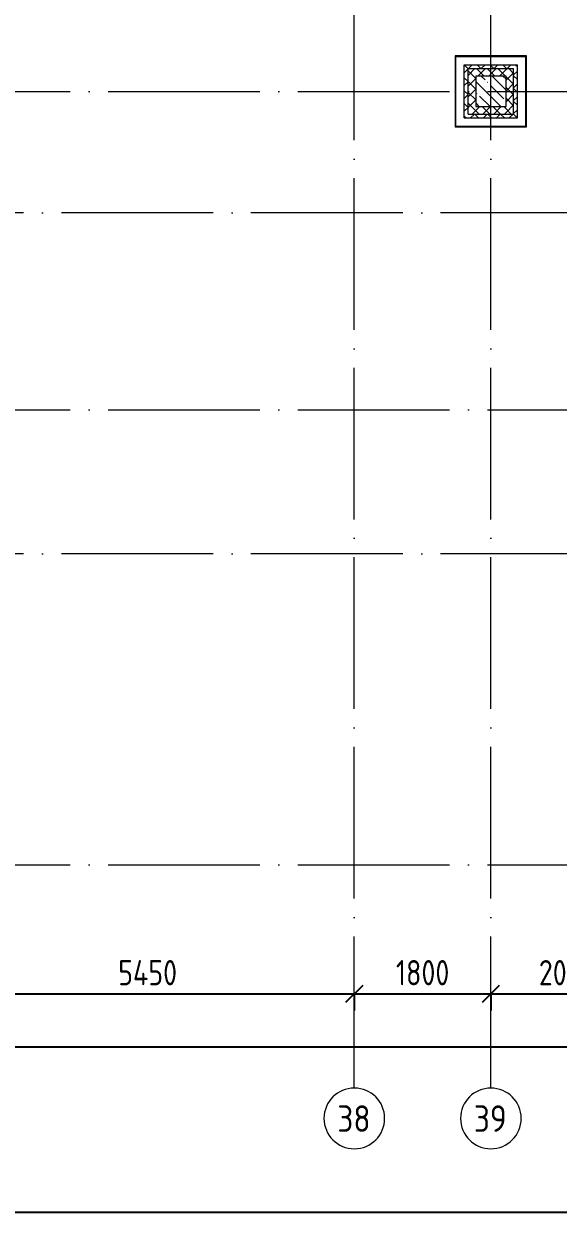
# Model space of a CAD drawing. Header units: millimetres. Extents: x -68946 to 690821, y -552984 to 293768.
# Drawn here: x 138630 to 145676, y -4557 to 11116 of the extents above; entities that cross this region are included whole.
import ezdxf

# ---------------------------------------------------------------- set-up
doc = ezdxf.new("R2010")
doc.units = ezdxf.units.MM
doc.linetypes.add('ADSK_Линия сетки', pattern=[2500, 2000, -250, 0, -250])
doc.layers.get('Defpoints').update_dxf_attribs({"color": 250})
for name, color, linetype, lineweight in [('A-____-____-DIMS', 250, 'Continuous', 9), ('A-WALL-____-MCUT', 250, 'Continuous', 13), ('A-WALL-____-PATT', 250, 'Continuous', 13), ('A-WALL-FNSH-MCUT', 250, 'Continuous', 13), ('S-COLS-____-MCUT', 250, 'Continuous', 25), ('S-COLS-____-OTLN', 250, 'Continuous', 9), ('S-GRID-____-IDEN', 250, 'Continuous', 9), ('S-GRID-____-OTLN', 250, 'Continuous', 9)]:
    doc.layers.add(name, color=color, linetype=linetype, lineweight=lineweight)
doc.styles.add('GOST Common', font='', dxfattribs={"width": 0.9, "height": 350})
doc.styles.get("Standard").update_dxf_attribs({"font": 'ГОСТ тип А.ttf'})
doc.styles.get('GOST Common').set_extended_font_data('GOST Common')
doc.dimstyles.new('А3', dxfattribs={"dimtxt": 333, "dimasz": 222, "dimexe": 222, "dimexo": 111, "dimgap": 111, "dimtad": 1, "dimtoh": 1, "dimdec": 0, "dimrnd": 0.0015, "dimzin": 0, "dimdsep": 46, "dimtxsty": 'Standard', "dimblk": 'OBLIQUE', "dimcen": 0, "dimclrd": 7, "dimclre": 7, "dimclrt": 7, "dimadec": 0, "dimazin": 0, "dimtfac": 1, "dimtdec": 0, "dimtofl": 0, "dimtmove": 0, "dimatfit": 3, "dimfxl": 1, "dimtolj": 1, "dimtzin": 0, "dimarcsym": 0})
pattern_1 = [(45, (12287.91, -0.0006), (-70.71068, 70.71068), []), (135, (12287.91, -0.0006), (-70.71068, -70.71068), [])]
pattern_2 = [(135, (12287.91, -0.0006), (-84.85281, -84.85281), []), (225, (12287.91, -0.0006), (84.85281, -84.85281), [])]

# ---------------------------------------------------------------- blocks, each defined once
blk = doc.blocks.new('BSC_Колонна _Прямоугольная - 400x400-V70-АР1_Маркировочный план 1 этажа С2и3')
at = {"layer": 'S-COLS-____-OTLN', "lineweight": 5}
h = blk.add_hatch(dxfattribs=at)
h.set_pattern_fill('FP_106', color=256, style=0, pattern_type=2)
h.set_pattern_definition([(135, (-132499.98, -10225), (-142.56192, -142.56192), []), (135, (-132357.42, -10225), (-142.56192, -142.56192), [252.016, -50.403, 3.353, -47.05])])
h.paths.add_polyline_path([(-200, -200), (200, -200), (200, 200), (-200, 200)])
at = {"layer": 'S-COLS-____-MCUT', "lineweight": 5}
for p, q in [((200, 200), (-200, 200)), ((-200, 200), (-200, -200)), ((200, -200), (200, 200)), ((-200, -200), (200, -200))]:
    blk.add_line(p, q, dxfattribs=at)
blk = doc.blocks.new('Ось сетки - Круг_Ø8 мм-39983606-АР1_Маркировочный план 1 этажа С2и3')
at = {"layer": 'S-GRID-____-IDEN'}
for start, end in [(360, 180), (180, 360)]:
    blk.add_arc((0, 0), 4, start, end, dxfattribs=at)
blk = doc.blocks.new('_Oblique')
at = {"color": 0, "linetype": 'ByBlock', "lineweight": -2}
blk.add_line((-0.5, -0.5), (0.5, 0.5), dxfattribs=at)
blk = doc.blocks.new('*D2539')
at = {"layer": 'A-____-____-DIMS', "color": 7, "lineweight": -2, "transparency": 16777216}
for p, q in [((137538, -1676), (142988, -1676)), ((137538, -1687), (137538, -1898)), ((142988, -1687), (142988, -1898))]:
    blk.add_line(p, q, dxfattribs=at)
at = {"layer": 'Defpoints', "color": 0, "lineweight": 30, "transparency": 16777216}
for p in [(137538, -1576), (142988, -1576), (142988, -1676)]:
    blk.add_point(p, dxfattribs=at)
at = {"layer": 'A-____-____-DIMS', "color": 7, "lineweight": -2, "transparency": 16777216, "xscale": 222, "yscale": 222, "zscale": 222, "rotation": 180}
blk.add_blockref('_Oblique', (137538, -1676), dxfattribs=at)
at = {"layer": 'A-____-____-DIMS', "color": 7, "lineweight": -2, "transparency": 16777216, "xscale": 222, "yscale": 222, "zscale": 222}
blk.add_blockref('_Oblique', (142988, -1676), dxfattribs=at)
at = {"layer": 'A-____-____-DIMS', "color": 7, "transparency": 16777216, "insert": (140263, -1398), "char_height": 333, "width": 2.57, "attachment_point": 5}
blk.add_mtext('\\A1;5450', dxfattribs=at)
blk = doc.blocks.new('*D2540')
at = {"layer": 'A-____-____-DIMS', "color": 7, "lineweight": -2, "transparency": 16777216}
for p, q in [((142988, -1676), (144788, -1676)), ((142988, -1687), (142988, -1898)), ((144788, -1687), (144788, -1898))]:
    blk.add_line(p, q, dxfattribs=at)
at = {"layer": 'Defpoints', "color": 0, "lineweight": 30, "transparency": 16777216}
for p in [(142988, -1576), (144788, -1576), (144788, -1676)]:
    blk.add_point(p, dxfattribs=at)
at = {"layer": 'A-____-____-DIMS', "color": 7, "lineweight": -2, "transparency": 16777216, "xscale": 222, "yscale": 222, "zscale": 222, "rotation": 180}
blk.add_blockref('_Oblique', (142988, -1676), dxfattribs=at)
at = {"layer": 'A-____-____-DIMS', "color": 7, "lineweight": -2, "transparency": 16777216, "xscale": 222, "yscale": 222, "zscale": 222}
blk.add_blockref('_Oblique', (144788, -1676), dxfattribs=at)
at = {"layer": 'A-____-____-DIMS', "color": 7, "transparency": 16777216, "insert": (143888, -1398), "char_height": 333, "width": 2.3, "attachment_point": 5}
blk.add_mtext('\\A1;1800', dxfattribs=at)
blk = doc.blocks.new('*D2541')
at = {"layer": 'A-____-____-DIMS', "color": 7, "lineweight": -2, "transparency": 16777216}
for p, q in [((144788, -1676), (146788, -1676)), ((144788, -1687), (144788, -1898)), ((146788, -1687), (146788, -1898))]:
    blk.add_line(p, q, dxfattribs=at)
at = {"layer": 'Defpoints', "color": 0, "lineweight": 30, "transparency": 16777216}
for p in [(144788, -1576), (146788, -1576), (146788, -1676)]:
    blk.add_point(p, dxfattribs=at)
at = {"layer": 'A-____-____-DIMS', "color": 7, "lineweight": -2, "transparency": 16777216, "xscale": 222, "yscale": 222, "zscale": 222, "rotation": 180}
blk.add_blockref('_Oblique', (144788, -1676), dxfattribs=at)
at = {"layer": 'A-____-____-DIMS', "color": 7, "lineweight": -2, "transparency": 16777216, "xscale": 222, "yscale": 222, "zscale": 222}
blk.add_blockref('_Oblique', (146788, -1676), dxfattribs=at)
at = {"layer": 'A-____-____-DIMS', "color": 7, "transparency": 16777216, "insert": (145788, -1398), "char_height": 333, "width": 2.48, "attachment_point": 5}
blk.add_mtext('\\A1;2000', dxfattribs=at)
blk = doc.blocks.new('*D2546')
at = {"layer": 'A-____-____-DIMS', "color": 7, "lineweight": -2, "transparency": 16777216}
for p, q in [((81438, -2376), (165038, -2376)), ((81438, -2387), (81438, -2598)), ((165038, -2387), (165038, -2598))]:
    blk.add_line(p, q, dxfattribs=at)
at = {"layer": 'Defpoints', "color": 0, "lineweight": 30, "transparency": 16777216}
for p in [(81438, -2276), (165038, -2276), (165038, -2376)]:
    blk.add_point(p, dxfattribs=at)
at = {"layer": 'A-____-____-DIMS', "color": 7, "lineweight": -2, "transparency": 16777216, "xscale": 222, "yscale": 222, "zscale": 222, "rotation": 180}
blk.add_blockref('_Oblique', (81438, -2376), dxfattribs=at)
at = {"layer": 'A-____-____-DIMS', "color": 7, "lineweight": -2, "transparency": 16777216, "xscale": 222, "yscale": 222, "zscale": 222}
blk.add_blockref('_Oblique', (165038, -2376), dxfattribs=at)
at = {"layer": 'A-____-____-DIMS', "color": 7, "transparency": 16777216, "insert": (123238, -2098), "char_height": 333, "width": 3.1, "attachment_point": 5}
blk.add_mtext('\\A1;83600', dxfattribs=at)

msp = doc.modelspace()

# ---------------------------------------------------------------- hatches: boundary and pattern name
at = {"layer": 'A-WALL-____-PATT', "lineweight": 15, "true_color": 0x000000}
h = msp.add_hatch(dxfattribs=at)
h.set_pattern_fill('FP_53', color=18, style=0, pattern_type=2)
h.set_pattern_definition(pattern_2)
h.paths.add_polyline_path([(144437.8919, 9875), (144487.8919, 9875), (144487.8919, 10575), (144437.8919, 10575), (144437.8919, 10025)])
h = msp.add_hatch(dxfattribs=at)
h.set_pattern_fill('FP_53', color=18, style=0, pattern_type=2)
h.set_pattern_definition(pattern_2)
h.paths.add_polyline_path([(144587.8919, 10525), (145087.8919, 10525), (145087.8919, 10575), (144487.8919, 10575), (144487.8919, 10525)])
h = msp.add_hatch(dxfattribs=at)
h.set_pattern_fill('FP_52', color=18, style=0, pattern_type=2)
h.set_pattern_definition(pattern_1)
h.paths.add_polyline_path([(144487.8919, 9925), (144587.8919, 9925), (144587.8919, 10525), (144487.8919, 10525)])
h = msp.add_hatch(dxfattribs=at)
h.set_pattern_fill('FP_52', color=18, style=0, pattern_type=2)
h.set_pattern_definition(pattern_1)
h.paths.add_polyline_path([(144587.8919, 10425), (144987.8919, 10425), (144987.8919, 10525), (144587.8919, 10525)])
h = msp.add_hatch(dxfattribs=at)
h.set_pattern_fill('FP_52', color=18, style=0, pattern_type=2)
h.set_pattern_definition(pattern_1)
h.paths.add_polyline_path([(145087.8919, 9925), (145087.8919, 10525), (144987.8919, 10525), (144987.8919, 9925)])
h = msp.add_hatch(dxfattribs=at)
h.set_pattern_fill('FP_53', color=18, style=0, pattern_type=2)
h.set_pattern_definition(pattern_2)
h.paths.add_polyline_path([(145087.8919, 9875), (145137.8919, 9875), (145137.8919, 10575), (145087.8919, 10575), (145087.8919, 9925)])
h = msp.add_hatch(dxfattribs=at)
h.set_pattern_fill('FP_53', color=18, style=0, pattern_type=2)
h.set_pattern_definition(pattern_2)
h.paths.add_polyline_path([(145087.8919, 9875), (145087.8919, 9925), (144487.8919, 9925), (144487.8919, 9875), (144987.8919, 9875)])
h = msp.add_hatch(dxfattribs=at)
h.set_pattern_fill('FP_52', color=18, style=0, pattern_type=2)
h.set_pattern_definition(pattern_1)
h.paths.add_polyline_path([(144730.2627, 9925), (144987.8919, 9925), (144987.8919, 10025), (144587.8919, 10025), (144587.8919, 9925), (144607.8919, 9925)])

# ---------------------------------------------------------------- linework, layer by layer
at = {"color": 1}
msp.add_lwpolyline([(173774.1788, 68376.857), (126127.8919, 68376.857), (126127.8919, -4557.0324), (173774.1788, -4557.0324)], close=True, dxfattribs=at)
at = {"layer": 'A-WALL-____-MCUT', "color": 18, "lineweight": 15, "true_color": 0x000000}
for p, q in [((144327.8919, 9765), (144327.8919, 10685)), ((144327.8919, 10685), (145247.8919, 10685)), ((145247.8919, 9765), (145247.8919, 10685)), ((144437.8919, 9875), (144437.8919, 10575)), ((144437.8919, 10575), (145137.8919, 10575)), ((144487.8919, 9925), (144487.8919, 10525)), ((144487.8919, 10525), (145087.8919, 10525)), ((145087.8919, 9925), (145087.8919, 10525)), ((145137.8919, 9875), (145137.8919, 10575)), ((144437.8919, 9875), (145137.8919, 9875)), ((144487.8919, 9925), (145087.8919, 9925)), ((144327.8919, 9765), (145247.8919, 9765))]:
    msp.add_line(p, q, dxfattribs=at)
at = {"layer": 'A-WALL-FNSH-MCUT', "lineweight": 15}
for p, q in [((144317.8919, 10695), (144317.8919, 9755)), ((145257.8919, 10695), (144317.8919, 10695)), ((145257.8919, 9755), (145257.8919, 10695)), ((144317.8919, 9755), (145257.8919, 9755))]:
    msp.add_line(p, q, dxfattribs=at)
at = {"layer": 'S-GRID-____-OTLN', "color": 18, "linetype": 'ADSK_Линия сетки', "true_color": 0x000000}
for p, q in [((142987.9138, -2919.5356), (142987.9138, 61063.6538)), ((144787.9138, -2919.5356), (144787.9138, 61063.6538)), ((77240.3519, 10225), (168626.8279, 10225)), ((168626.8279, 8625), (111607.9138, 8625)), ((77240.3519, 6025), (168626.8279, 6025)), ((168626.8279, 4125), (111607.9138, 4125)), ((77240.3519, 25), (168626.8279, 25))]:
    msp.add_line(p, q, dxfattribs=at)

# ---------------------------------------------------------------- block references
at = {"layer": 'S-COLS-____-OTLN', "color": 18, "lineweight": 5, "true_color": 0x000000}
msp.add_blockref('BSC_Колонна _Прямоугольная - 400x400-V70-АР1_Маркировочный план 1 этажа С2и3', (144787.8919, 10225), dxfattribs=at)
at = {"layer": 'S-GRID-____-IDEN', "color": 18, "true_color": 0x000000, "xscale": 99.99999999999993, "yscale": 99.99999999999993, "zscale": 99.99999999999993}
for p in [(142987.9138, -3319.5356), (144787.9138, -3319.5356)]:
    msp.add_blockref('Ось сетки - Круг_Ø8 мм-39983606-АР1_Маркировочный план 1 этажа С2и3', p, dxfattribs=at)

# ---------------------------------------------------------------- texts
at = {"layer": 'S-GRID-____-IDEN', "color": 18, "true_color": 0x000000, "char_height": 350, "width": 541.139062, "attachment_point": 1, "style": 'GOST Common'}
for s, insert in [('38', (142763.8832, -3147.0022)), ('39', (144563.8832, -3147.0022))]:
    msp.add_mtext(s, dxfattribs=dict(at, insert=insert))

# ---------------------------------------------------------------- dimensions: what is measured, and where the dimension line sits
at = {"layer": 'A-____-____-DIMS', "color": 18, "true_color": 0x000000}
for base, p1, p2, picture, middle in [((142987.9138, -1675.6151), (137537.9138, -1575.6302), (142987.9138, -1575.6302), '*D2539', (140262.9138, -1398.1151)), ((144787.9138, -1675.6151), (142987.9138, -1575.6302), (144787.9138, -1575.6302), '*D2540', (143887.9138, -1398.1151)), ((146787.9138, -1675.6151), (144787.9138, -1575.6302), (146787.9138, -1575.6302), '*D2541', (145787.9138, -1398.1151)), ((165037.9138, -2375.6151), (81437.9138, -2275.6302), (165037.9138, -2275.6302), '*D2546', (123237.9138, -2098.1151))]:
    dim = msp.add_linear_dim(base=base, p1=p1, p2=p2, dimstyle='А3', dxfattribs=at)
    dim.commit()
    dim.dimension.update_dxf_attribs({"geometry": picture, "text_midpoint": middle})

doc.saveas('drawing.dxf')
